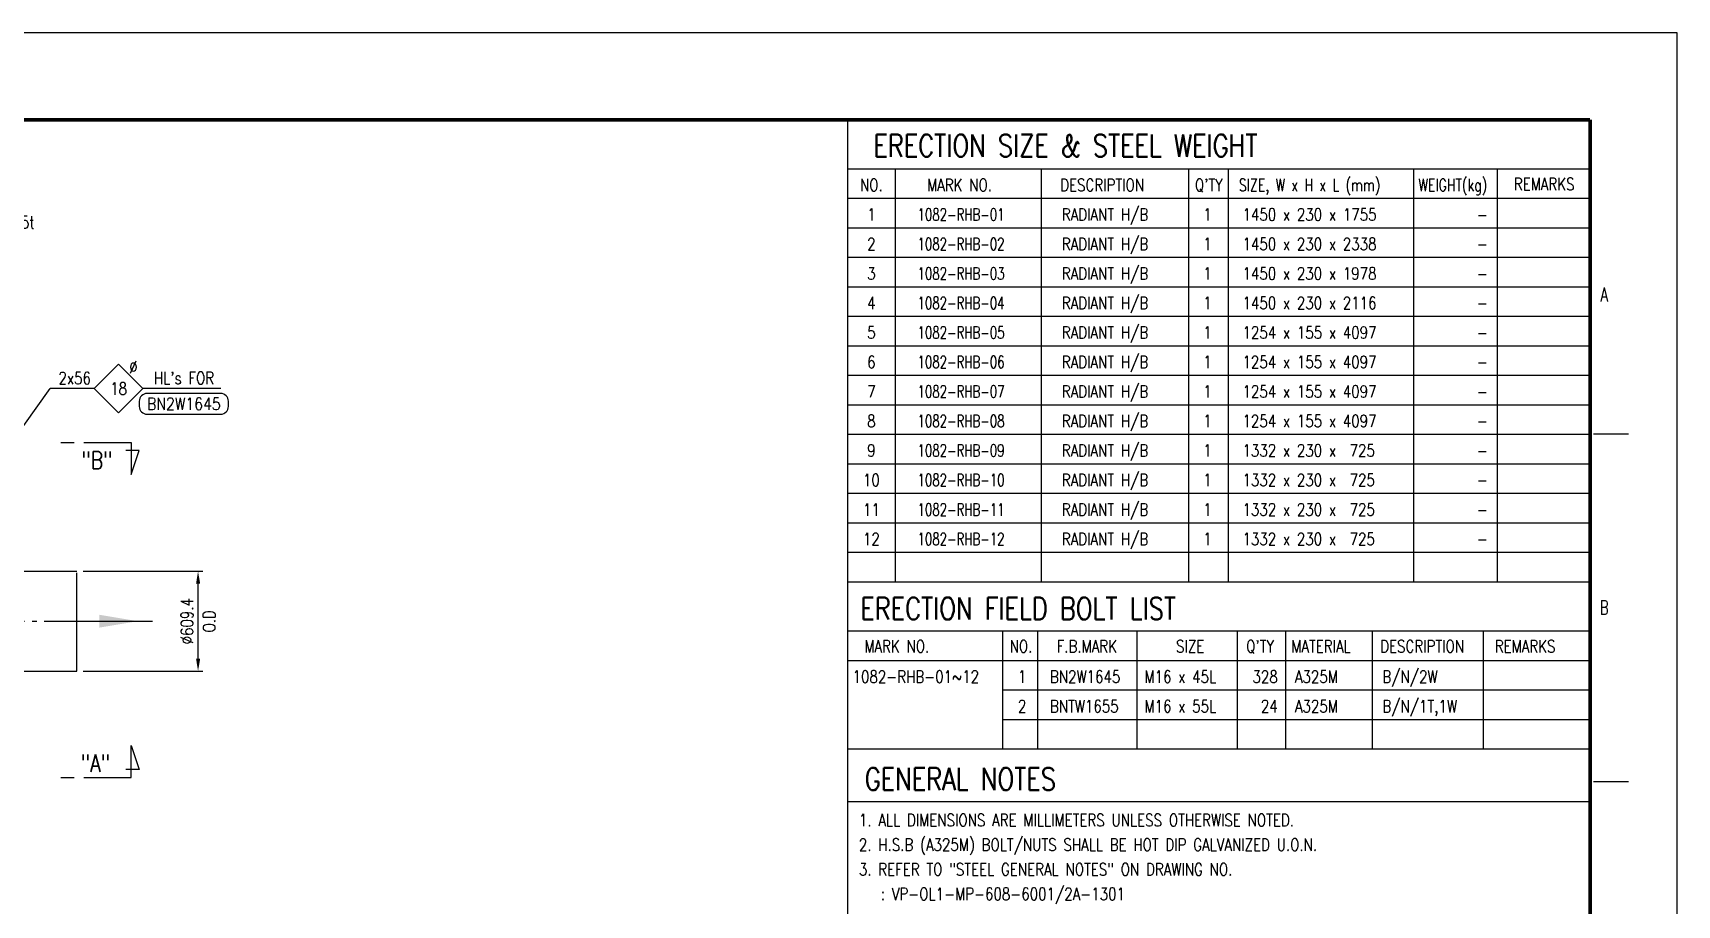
# Model space of a CAD drawing. Header units: millimetres. Extents: x 0 to 232280, y -26939 to 23794.
# Drawn here: x 15201 to 25230, y -8132 to -2810 of the extents above; entities that cross this region are included whole.
import ezdxf
from ezdxf.enums import TextEntityAlignment as Align

# ---------------------------------------------------------------- set-up
doc = ezdxf.new("R2010")
doc.units = ezdxf.units.MM
doc.header["$LTSCALE"] = 30
doc.linetypes.add('JNK-CENTER', pattern=[34, 30, -1.5, 1, -1.5])
doc.linetypes.add('PHA', pattern=[30, 20, -2, 2, -2, 2, -2])
for name, color, linetype in [('CEN-R', 1, 'JNK-CENTER'), ('CON-C', 4, 'Continuous'), ('CON-G', 3, 'Continuous'), ('CON-W', 7, 'Continuous'), ('CON-Y', 2, 'Continuous'), ('Dim-W', 7, 'Continuous'), ('PAN-W', 6, 'PHA'), ('STL-OBJT', 7, 'Continuous'), ('TXT-C', 4, 'Continuous'), ('TXT-G', 3, 'Continuous'), ('TXT-Y', 2, 'Continuous')]:
    doc.layers.add(name, color=color, linetype=linetype)
doc.styles.add('ROMANS', font='ROMANS.shx', dxfattribs={"width": 0.8})
doc.styles.add('SIMPLEX', font='simplex.shx', dxfattribs={"width": 0.8})
doc.dimstyles.new('DIM30', dxfattribs={"dimscale": 30, "dimtxt": 2.5, "dimasz": 2.5, "dimexe": 1, "dimexo": 1, "dimgap": 1, "dimtad": 1, "dimdec": 0, "dimdsep": 46, "dimtxsty": 'SIMPLEX', "dimcen": 0, "dimclrd": 7, "dimclre": 7, "dimclrt": 2, "dimadec": 1, "dimazin": 2, "dimtfac": 1, "dimtdec": 0, "dimtix": 1, "dimtmove": 2, "dimatfit": 0, "dimfxl": 1, "dimtolj": 1, "dimtzin": 0, "dimarcsym": 0})
doc.dimstyles.new('DIM40', dxfattribs={"dimscale": 40, "dimtxt": 2.5, "dimasz": 2.5, "dimexe": 1, "dimexo": 1, "dimgap": 1, "dimtad": 1, "dimdec": 0, "dimdsep": 46, "dimtxsty": 'SIMPLEX', "dimcen": 0, "dimclrd": 7, "dimclre": 7, "dimclrt": 2, "dimadec": 1, "dimazin": 2, "dimtfac": 1, "dimtdec": 0, "dimtix": 1, "dimtmove": 2, "dimatfit": 2, "dimfxl": 1, "dimtolj": 1, "dimtzin": 0, "dimarcsym": 1})

# ---------------------------------------------------------------- blocks, each defined once
blk = doc.blocks.new('TITLE')
at = {"color": 7}
for p, q in [((841, 594.85), (0, 594.85)), ((841, 0), (841, 594.85)), ((824.02, 513.34), (831.1, 513.34)), ((824.02, 442.6), (831.1, 442.6))]:
    blk.add_line(p, q, dxfattribs=at)
at = {"color": 7, "const_width": 0.707}
for points in [[(823.32, 577.17), (27.94, 577.17)], [(823.32, 17.33), (823.32, 577.17)]]:
    blk.add_lwpolyline(points, dxfattribs=at)
at = {"color": 7, "style": 'ROMANS', "width": 0.7}
for s, p in [('A', (826.15, 541.63)), ('B', (826.15, 477.97))]:
    blk.add_text(s, height=2.83, dxfattribs=at).set_placement(p, align=Align.MIDDLE)
blk = doc.blocks.new('*D649')
at = {"layer": 'DEFPOINTS', "color": 0, "transparency": 16777216}
for p in [(15477, -6095), (16208, -6095), (15477, -6704)]:
    blk.add_point(p, dxfattribs=at)
at = {"layer": 'Dim-W', "color": 7, "linetype": 'ByBlock', "lineweight": -2, "transparency": 16777216}
for p, q in [((15507, -6095), (16238, -6095)), ((16208, -6629), (16208, -6170)), ((15507, -6704), (16238, -6704))]:
    blk.add_line(p, q, dxfattribs=at)
at = {"layer": 'Dim-W', "color": 7, "transparency": 16777216}
for points in [[(16196, -6170), (16221, -6170), (16208, -6095)], [(16196, -6629), (16221, -6629), (16208, -6704)]]:
    blk.add_solid(points, dxfattribs=at)
at = {"layer": 'Dim-W', "color": 2, "transparency": 16777216, "insert": (16141, -6400), "char_height": 75, "attachment_point": 5, "rotation": 90, "style": 'SIMPLEX', "bg_fill": 3, "box_fill_scale": 1.1, "bg_fill_color": 256, "bg_fill_true_color": 13158600, "bg_fill_transparency": 0}
blk.add_mtext('\\A1;{\\Fsimplex|c129;\\W0.8;%%C609.4', dxfattribs=at)
at = {"layer": 'Dim-W', "color": 2, "transparency": 16777216, "insert": (16276, -6400), "char_height": 75, "attachment_point": 5, "rotation": 90, "style": 'SIMPLEX', "bg_fill": 3, "box_fill_scale": 1.1, "bg_fill_color": 256, "bg_fill_true_color": 13158600, "bg_fill_transparency": 0}
blk.add_mtext('\\A1;O.D}', dxfattribs=at)
blk = doc.blocks.new('SECMARK2')
at = {"layer": 'CON-C'}
blk.add_line((0, 0), (-2.72, 0), dxfattribs=at)
blk.add_lwpolyline([(-4.67, 0), (-14.32, 0), (-14.32, 6.51), (-15.93, 1.64), (-13.23, 1.64)], dxfattribs=at)
at = {"layer": 'CON-C', "style": 'SIMPLEX', "width": 0.8}
blk.add_attdef('TAG', (-12.98, 1.18), '', height=3.5, dxfattribs=at)
blk = doc.blocks.new('A$C145174A3')
at = {"layer": 'CEN-R'}
for p, q in [((-291, 102), (-367, 102)), ((-297, 102), (-221, 102)), ((-291, -711), (-367, -711)), ((-297, -711), (-221, -711))]:
    blk.add_line(p, q, dxfattribs=at)
at = {"layer": 'CON-G'}
for p, q in [((-294, 41), (-296, 41)), ((-294, 41), (-293, 41)), ((-294, -651), (-296, -651)), ((-294, -651), (-293, -651))]:
    blk.add_line(p, q, dxfattribs=at)
blk.add_arc((-220, 49), 4.5, 180, 244.7554, dxfattribs=at)
at = {"layer": 'PAN-W'}
for p, q in [((-364, 153), (-364, -762)), ((-296, 153), (-364, 153)), ((-296, 153), (-296, -762)), ((-293, 153), (-224, 153)), ((-293, -762), (-293, 153)), ((-224, -762), (-224, 153)), ((-294, 41), (-294, -651)), ((-294, -651), (-294, 41)), ((-222, 45), (-126, 0)), ((-126, 0), (0, 0)), ((-126, -609), (-126, 0)), ((8555, 0), (8908, 0)), ((8908, -609), (8908, 0)), ((-126, 0), (-126, -609)), ((-126, 0), (-126, -609)), ((-222, -654), (-126, -609)), ((-126, -609), (0, -609)), ((8555, -609), (8908, -609)), ((-296, -762), (-364, -762)), ((-293, -762), (-224, -762))]:
    blk.add_line(p, q, dxfattribs=at)
blk.add_arc((-220, -658), 4.5, 115.2446, 180, dxfattribs=at)
blk = doc.blocks.new('BOLTHOLE')
at = {"layer": 'CON-W'}
blk.add_line((25.7, 0), (9.9, 0), dxfattribs=at)
blk.add_lwpolyline([(0, 0), (4.95, 4.95), (9.9, 0), (4.95, -4.95)], close=True, dxfattribs=at)
at = {"layer": 'CON-Y', "style": 'SIMPLEX', "width": 0.8}
for s, p in [('%%C', (8.81, 3.12)), ("HL's FOR", (24.37, 0.9))]:
    blk.add_text(s, height=2.5, dxfattribs=at).set_placement(p, align=Align.RIGHT)
blk.add_attdef('4', text='', height=2.5, dxfattribs=at).set_placement((-0.69, 0.87), align=Align.RIGHT)
blk.add_attdef('22', text='', height=2.5, dxfattribs=at).set_placement((4.95, 0), align=Align.MIDDLE_CENTER)
blk = doc.blocks.new('boltmark')
at = {"layer": 'CON-Y'}
blk.add_lwpolyline([(0, -4.2), (15, -4.2, 0.414214), (16.56, -2.64), (16.56, -1.56, 0.414214), (15, 0), (0, 0, 0.414214), (-1.56, -1.56), (-1.56, -2.64, 0.414214)], format="xyb", close=True, dxfattribs=at)
at = {"layer": 'CON-G', "style": 'SIMPLEX', "width": 0.802523}
blk.add_attdef('BN2W1650', text='', height=2.5, dxfattribs=at).set_placement((0, -3.35), (15, -3.35), align=Align.FIT)
blk = doc.blocks.new('*D716')
at = {"layer": 'DEFPOINTS', "color": 0, "transparency": 16777216}
for p in [(14947, -4034), (14942, -5675), (14947, -5675)]:
    blk.add_point(p, dxfattribs=at)
at = {"layer": 'Dim-W', "color": 7, "lineweight": -2, "transparency": 16777216}
for p, q in [((14942, -4510), (14942, -4004)), ((14947, -4247), (14947, -4004)), ((14867, -4034), (14792, -4034)), ((14942, -4034), (14947, -4034)), ((15022, -4034), (15097, -4034)), ((14947, -4510), (14947, -4365)), ((14942, -5016), (14942, -4583)), ((14947, -5645), (14947, -4583)), ((14942, -5645), (14942, -5072))]:
    blk.add_line(p, q, dxfattribs=at)
at = {"layer": 'Dim-W', "color": 7, "transparency": 16777216}
for points in [[(14867, -4021), (14867, -4046), (14942, -4034)], [(15022, -4021), (15022, -4046), (14947, -4034)]]:
    blk.add_solid(points, dxfattribs=at)
at = {"layer": 'Dim-W', "color": 2, "transparency": 16777216, "insert": (15107, -3966), "char_height": 75, "attachment_point": 5, "style": 'SIMPLEX'}
blk.add_mtext('\\A1;PL.5t', dxfattribs=at)

msp = doc.modelspace()

# ---------------------------------------------------------------- linework, layer by layer
at = {"layer": 'CEN-R'}
msp.add_line((6090.25, -6399.55), (15930.46, -6399.55), dxfattribs=at)
at = {"layer": 'CON-C'}
for p, q in [((20170.58, -9468.89), (20170.58, -3340.76)), ((24207.76, -3340.76), (20170.58, -3340.76)), ((24699.51, -3640.76), (20170.58, -3640.76)), ((24699.51, -3820.76), (20170.58, -3820.76)), ((24699.51, -6160.76), (20170.58, -6160.76)), ((24699.51, -6460.76), (20170.58, -6460.76)), ((24699.51, -6640.76), (20170.58, -6640.76)), ((24699.51, -7180.76), (20170.58, -7180.76)), ((24699.51, -7500.76), (20170.58, -7500.76)), ((24699.51, -7500.76), (20170.58, -7500.76))]:
    msp.add_line(p, q, dxfattribs=at)
at = {"layer": 'CON-W'}
for p, q in [((20460.58, -3640.76), (20460.58, -6160.76)), ((21350.58, -3640.76), (21350.58, -6160.76)), ((22250.58, -3640.76), (22250.58, -6160.76)), ((22490.58, -3640.76), (22490.58, -6160.76)), ((23622.81, -3640.76), (23622.81, -6160.76)), ((24132.81, -3640.76), (24132.81, -6160.76)), ((24699.51, -4000.76), (20170.58, -4000.76)), ((24699.51, -4180.76), (20170.58, -4180.76)), ((24699.51, -4360.76), (20170.58, -4360.76)), ((24699.51, -4540.76), (20170.58, -4540.76)), ((24699.51, -4720.76), (20170.58, -4720.76)), ((24699.51, -4900.76), (20170.58, -4900.76)), ((15575.11, -4980.49), (15305.83, -4980.49)), ((24699.51, -5080.76), (20170.58, -5080.76)), ((24699.51, -5260.76), (20170.58, -5260.76)), ((24699.51, -5440.76), (20170.58, -5440.76)), ((24699.51, -5620.76), (20170.58, -5620.76)), ((24699.51, -5800.76), (20170.58, -5800.76)), ((24699.51, -5980.76), (20170.58, -5980.76)), ((24699.51, -6160.76), (20170.58, -6160.76)), ((21115.96, -6460.76), (21115.96, -7180.76)), ((21327.84, -6460.76), (21327.84, -7180.76)), ((21935.09, -6460.76), (21935.09, -7180.76)), ((22547.09, -6460.76), (22547.09, -7180.76)), ((22841.09, -6460.76), (22841.09, -7180.76)), ((23369.46, -6460.76), (23369.46, -7180.76)), ((24046.67, -6460.76), (24046.67, -7180.76)), ((24699.51, -6820.76), (21115.96, -6820.76)), ((24699.51, -7000.76), (21115.96, -7000.76))]:
    msp.add_line(p, q, dxfattribs=at)

# ---------------------------------------------------------------- block references
at = {"linetype": 'ByBlock', "xscale": 29.99999999699995, "yscale": 29.99999999699995, "zscale": 29.99999999699995}
msp.add_blockref('TITLE', (0, -20655.88), dxfattribs=at)
at = {"xscale": 30, "yscale": 30, "zscale": 30}
for name, p, values in [('BOLTHOLE', (15575.11, -4980.49), {'4': '2x56', '22': '18'}), ('boltmark', (15896.43, -5010.49), {'BN2W1650': 'BN2W1645'})]:
    msp.add_blockref(name, p, dxfattribs=at).add_auto_attribs(values)
at = {"layer": 'Dim-W'}
ref = msp.add_blockref('SECMARK2', (15370.48, -5309.61), dxfattribs=dict(at, xscale=30, yscale=30, zscale=30, rotation=180))
ref.add_attrib('TAG', '"B"', (15496.38, -5470.01), dxfattribs={"layer": 'CON-C', "height": 105, "style": 'SIMPLEX', "width": 0.8})
ref = msp.add_blockref('SECMARK2', (15370.48, -7353.49), dxfattribs=dict(at, xscale=-30, yscale=30, zscale=30))
ref.add_attrib('TAG', '"A"', (15492.38, -7318.09), dxfattribs={"layer": 'CON-C', "height": 105, "style": 'SIMPLEX', "width": 0.8})

# ---------------------------------------------------------------- texts
at = {"layer": 'CON-C', "style": 'SIMPLEX', "width": 0.8}
msp.add_text('GENERAL NOTES', height=135, dxfattribs=at).set_placement((20274.92, -7429.79))
at = {"layer": 'TXT-C', "style": 'SIMPLEX', "width": 0.8}
for s, p in [('ERECTION SIZE & STEEL WEIGHT', (20328.17, -3565.76)), ('ERECTION FIELD BOLT LIST', (20248.17, -6389.79))]:
    msp.add_text(s, height=135, dxfattribs=at).set_placement(p)
at = {"layer": 'TXT-G', "style": 'SIMPLEX', "width": 0.8}
for s, p in [('NO.', (20315.32, -3775.76)), ("Q'TY", (22373.44, -3775.76)), ('REMARKS', (24419.08, -3770)), ('REMARKS', (24302.93, -6590))]:
    msp.add_text(s, height=75, dxfattribs=at).set_placement(p, align=Align.CENTER)
at = {"layer": 'TXT-G', "style": 'SIMPLEX'}
for s, width, p in [('MARK NO.', 0.8, (20654.98, -3775.76)), ('DESCRIPTION', 0.8, (21466.97, -3775.76)), ('SIZE, W x H x L (mm)', 0.75, (22556.52, -3775.76)), ('WEIGHT(kg)', 0.75, (23652.06, -3775.76)), ('MARK NO.', 0.8, (20272.47, -6590)), ('NO.', 0.8, (21158.64, -6590)), ('F.B.MARK', 0.8, (21445.73, -6590)), ('SIZE', 0.8, (22173.51, -6590)), ("Q'TY", 0.8, (22601.24, -6590)), ('MATERIAL', 0.8, (22876.52, -6590)), ('DESCRIPTION', 0.8, (23418.89, -6590))]:
    msp.add_text(s, height=75, dxfattribs=dict(at, width=width)).set_placement(p)
at = {"layer": 'TXT-Y', "style": 'SIMPLEX', "width": 0.8}
for s, p in [('1', (20315.32, -3955.76)), ('2', (20315.32, -4135.76)), ('3', (20315.32, -4315.76)), ('4', (20315.32, -4495.76)), ('5', (20315.32, -4675.76)), ('6', (20315.32, -4855.76)), ('7', (20315.32, -5035.76)), ('8', (20315.32, -5215.76)), ('9', (20315.32, -5395.76)), ('10', (20315.32, -5575.76)), ('11', (20315.32, -5755.76)), ('12', (20315.32, -5935.76))]:
    msp.add_text(s, height=75, dxfattribs=at).set_placement(p, align=Align.CENTER)
at = {"layer": 'TXT-Y', "style": 'SIMPLEX'}
for s, width, p in [('1082-RHB-01', 0.7, (20596.58, -3955.76)), ('RADIANT H/B', 0.8, (21476.58, -3955.76)), ('1450 x 230 x 1755', 0.8, (22578.81, -3955.76)), ('1082-RHB-02', 0.7, (20596.58, -4135.76)), ('RADIANT H/B', 0.8, (21476.58, -4135.76)), ('1450 x 230 x 2338', 0.8, (22578.81, -4135.76)), ('1082-RHB-03', 0.7, (20596.58, -4315.76)), ('RADIANT H/B', 0.8, (21476.58, -4315.76)), ('1450 x 230 x 1978', 0.8, (22578.81, -4315.76)), ('RADIANT H/B', 0.8, (21476.58, -4495.76)), ('1082-RHB-04', 0.7, (20596.58, -4495.76)), ('1450 x 230 x 2116', 0.8, (22578.81, -4495.76)), ('1082-RHB-05', 0.7, (20596.58, -4675.76)), ('RADIANT H/B', 0.8, (21476.58, -4675.76)), ('1254 x 155 x 4097', 0.8, (22578.81, -4675.76)), ('1082-RHB-06', 0.7, (20596.58, -4855.76)), ('RADIANT H/B', 0.8, (21476.58, -4855.76)), ('1254 x 155 x 4097', 0.8, (22578.81, -4855.76)), ('1082-RHB-07', 0.7, (20596.58, -5035.76)), ('RADIANT H/B', 0.8, (21476.58, -5035.76)), ('1254 x 155 x 4097', 0.8, (22578.81, -5035.76)), ('1082-RHB-08', 0.7, (20596.58, -5215.76)), ('RADIANT H/B', 0.8, (21476.58, -5215.76)), ('1254 x 155 x 4097', 0.8, (22578.81, -5215.76)), ('RADIANT H/B', 0.8, (21476.58, -5395.76)), ('1082-RHB-09', 0.7, (20596.58, -5395.76)), ('1332 x 230 x  725', 0.8, (22578.81, -5395.76)), ('1082-RHB-10', 0.7, (20596.58, -5575.76)), ('RADIANT H/B', 0.8, (21476.58, -5575.76)), ('1332 x 230 x  725', 0.8, (22578.81, -5575.76)), ('1082-RHB-11', 0.7, (20596.58, -5755.76)), ('RADIANT H/B', 0.8, (21476.58, -5755.76)), ('1332 x 230 x  725', 0.8, (22578.81, -5755.76)), ('1082-RHB-12', 0.7, (20596.58, -5935.76)), ('RADIANT H/B', 0.8, (21476.58, -5935.76)), ('1332 x 230 x  725', 0.8, (22578.81, -5935.76)), ('1082-RHB-01~12', 0.8, (20200.58, -6775.76)), ('1', 0.8, (21209.05, -6775.76)), ('BN2W1645', 0.8, (21404.39, -6775.76)), ('M16 x 45L', 0.8, (21981.3, -6775.76)), ('A325M', 0.8, (22898.57, -6775.76)), ('B/N/2W', 0.8, (23431.95, -6775.76)), ('2', 0.8, (21209.05, -6955.76)), ('BNTW1655', 0.8, (21404.39, -6955.76)), ('M16 x 55L', 0.8, (21981.3, -6955.76)), ('A325M', 0.8, (22898.57, -6955.76)), ('B/N/1T,1W', 0.8, (23431.95, -6955.76)), ('1. ALL DIMENSIONS ARE MILLIMETERS UNLESS OTHERWISE NOTED.', 0.8, (20239.08, -7650.76)), ('2. H.S.B (A325M) BOLT/NUTS SHALL BE HOT DIP GALVANIZED U.O.N.', 0.8, (20239.08, -7800.76)), ('3. REFER TO "STEEL GENERAL NOTES" ON DRAWING NO. ', 0.8, (20239.08, -7950.76)), ('   : VP-OL1-MP-608-6001/2A-1301', 0.8, (20239.08, -8100.76))]:
    msp.add_text(s, height=75, dxfattribs=dict(at, width=width)).set_placement(p)
at = {"layer": 'TXT-Y', "style": 'SIMPLEX', "width": 0.8}
for s, p in [('1', (22390.58, -3955.76)), ('-', (24075.67, -3955.76)), ('1', (22390.58, -4135.76)), ('-', (24075.67, -4135.76)), ('1', (22390.58, -4315.76)), ('-', (24075.67, -4315.76)), ('1', (22390.58, -4495.76)), ('-', (24075.67, -4495.76)), ('1', (22390.58, -4675.76)), ('-', (24075.67, -4675.76)), ('1', (22390.58, -4855.76)), ('-', (24075.67, -4855.76)), ('1', (22390.58, -5035.76)), ('-', (24075.67, -5035.76)), ('1', (22390.58, -5215.76)), ('-', (24075.67, -5215.76)), ('1', (22390.58, -5395.76)), ('-', (24075.67, -5395.76)), ('1', (22390.58, -5575.76)), ('-', (24075.67, -5575.76)), ('1', (22390.58, -5755.76)), ('-', (24075.67, -5755.76)), ('1', (22390.58, -5935.76)), ('-', (24075.67, -5935.76)), ('328', (22793.96, -6775.76)), ('24', (22793.96, -6955.76))]:
    msp.add_text(s, height=75, dxfattribs=at).set_placement(p, align=Align.RIGHT)

# ---------------------------------------------------------------- dimensions: what is measured, and where the dimension line sits
at = {"layer": 'Dim-W'}
dim = msp.add_linear_dim(base=(14946.59, -4033.58), p1=(14941.59, -5674.55), p2=(14946.59, -5674.55), text='PL.<>t', dimstyle='DIM30', dxfattribs=at)
dim.commit()
dim.dimension.update_dxf_attribs({"geometry": '*D716', "text_midpoint": (15107.11, -3966.08), "dimtype": 160})

# ---------------------------------------------------------------- leaders
at = {"layer": 'STL-OBJT'}
msp.add_leader([(14790.39, -5703.65), (15305.83, -4980.49)], dimstyle='DIM40', override={"dimscale": 30, "dimdec": 1, "dimtdec": 1, "dimtix": 0, "dimtfill": 1}, dxfattribs=at)

# ---------------------------------------------------------------- next in the draw order: dimensions: what is measured, and where the dimension line sits
at = {"layer": 'Dim-W'}
dim = msp.add_linear_dim(base=(16208.41, -6094.85), p1=(15477.03, -6704.25), p2=(15477.03, -6094.85), angle=90, text='{\\Fsimplex|c129;\\W0.8;%%C<>\\X O.D}', dimstyle='DIM40', override={"dimscale": 30, "dimdec": 1, "dimtdec": 1, "dimtix": 0, "dimtfill": 1}, dxfattribs=at)
dim.commit()
dim.dimension.update_dxf_attribs({"geometry": '*D649', "text_midpoint": (16208.41, -6399.55)})

# ---------------------------------------------------------------- next in the draw order: linework, layer by layer
msp.add_solid([(15606.54, -6360.49), (15840.91, -6399.55), (15606.54, -6438.61)], dxfattribs=at)

# ---------------------------------------------------------------- next in the draw order: block references
msp.add_blockref('A$C145174A3', (6561.59, -6094.85), dxfattribs=at)

doc.saveas('drawing.dxf')
